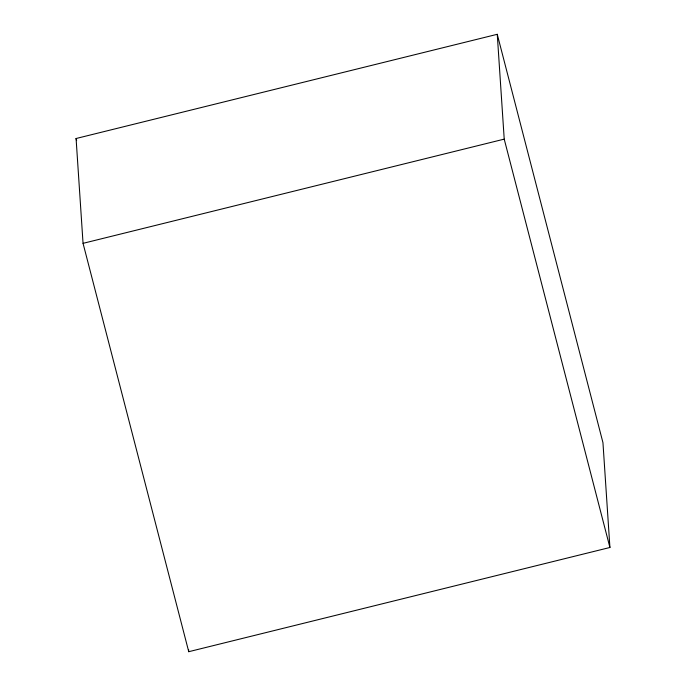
<?xml version="1.0" encoding="UTF-8"?>
<svg xmlns="http://www.w3.org/2000/svg" width="686" height="686" viewBox="0 0 686 686"><rect width="100%" height="100%" fill="white"/><g stroke="black" fill="none" stroke-linecap="round" stroke-linejoin="round"><path stroke-width="1.03" d="M76.086 138.512L497.256 34.3L602.951 442.659L609.914 547.488L188.744 651.7L83.049 243.341L76.086 138.512L76.626 140.587M83.049 243.341L504.219 139.129L497.256 34.3M504.219 139.129L609.914 547.488M188.599 649.582L188.744 651.7"/></g></svg>
